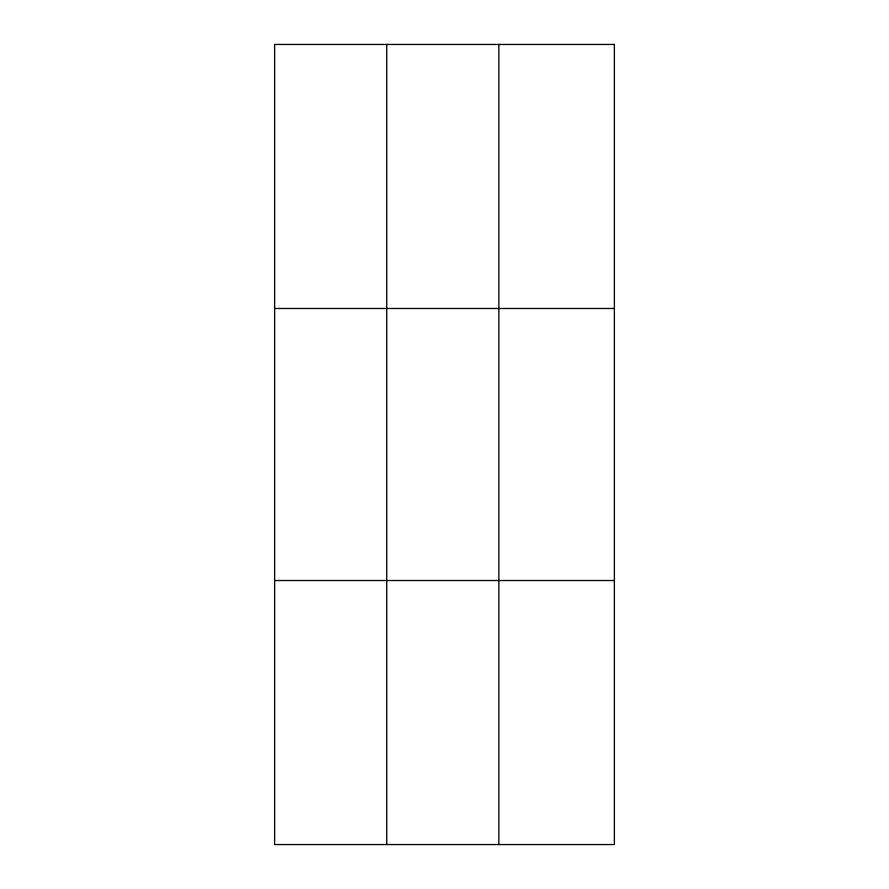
<?xml version="1.0" encoding="UTF-8"?>
<svg xmlns="http://www.w3.org/2000/svg" width="889" height="889" viewBox="0 0 889 889"><rect width="100%" height="100%" fill="white"/><g stroke="black" fill="none" stroke-linecap="round" stroke-linejoin="round"><path stroke-width="1.33" d="M386.737 44.45L386.737 844.55M498.862 44.45L498.862 844.55M274.623 308.483L614.377 308.483M274.623 580.517L614.377 580.517M614.377 44.45L614.377 844.55L274.623 844.55L274.623 44.45L614.377 44.45"/></g></svg>
